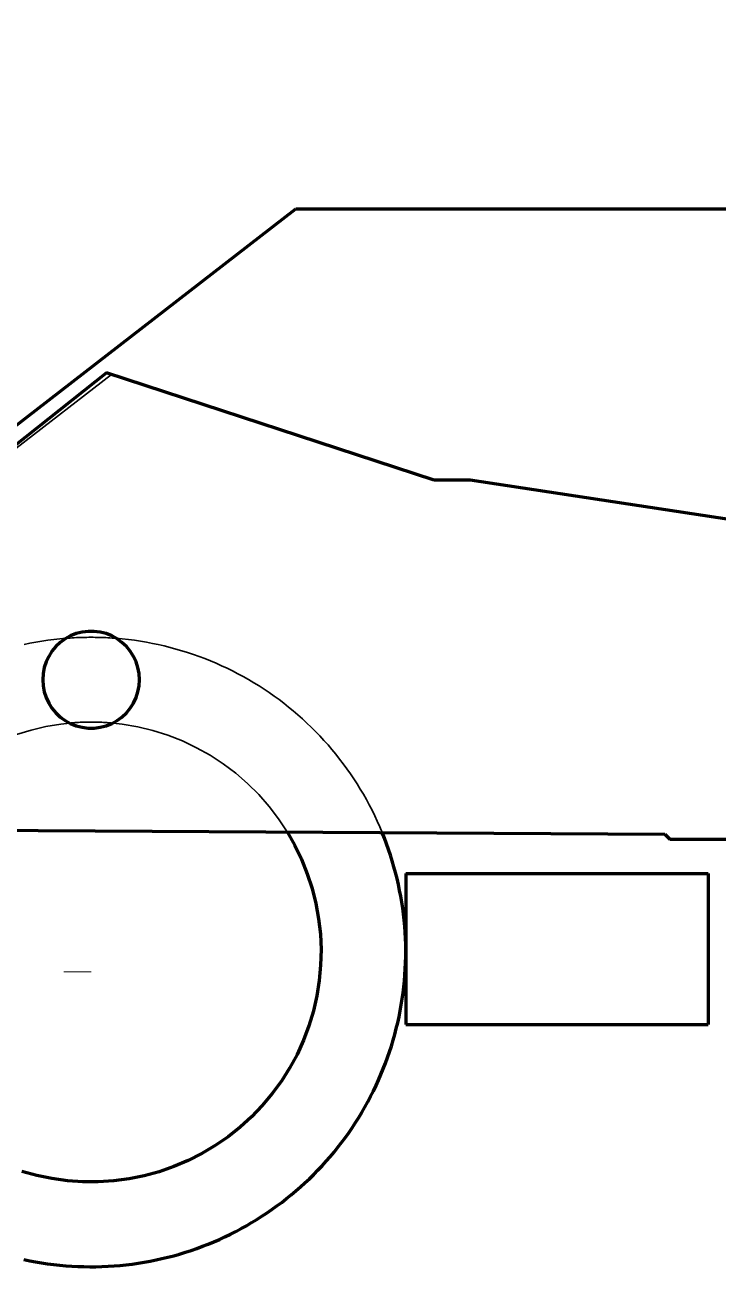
# Model space of a CAD drawing. Header units: millimetres. Extents: x 0 to 2382, y 0 to 420.
# Drawn here: x 992.86 to 1015.76, y 304.5 to 345.78 of the extents above; entities that cross this region are included whole.
import ezdxf

# ---------------------------------------------------------------- set-up
doc = ezdxf.new("R2010")
doc.units = ezdxf.units.MM
doc.linetypes.add('IRAM-E-TRAZOS', pattern=[5, 4, -1])
doc.linetypes.add('IRAM-F-TRAZO-PUNTO', pattern=[20, 15, -2, 1, -2])
for name, color, linetype, lineweight in [('01-VISIBLE', 7, 'CONTINUOUS', 70), ('02-OCULTA', 4, 'IRAM-E-TRAZOS', 35), ('03-EJE', 1, 'IRAM-F-TRAZO-PUNTO', 18), ('08-FINA', 5, 'CONTINUOUS', 18)]:
    doc.layers.add(name, color=color, linetype=linetype, lineweight=lineweight)

msp = doc.modelspace()

# ---------------------------------------------------------------- linework, layer by layer
at = {"layer": '01-VISIBLE'}
for points in [[(982.342, 324.635), (1001.812, 339.705)], [(1001.812, 339.705), (1054.403, 339.705)], [(995.552, 334.285), (984.032, 325.145)], [(1006.382, 330.735), (995.552, 334.285)], [(1007.572, 330.735), (1006.382, 330.735)], [(1024.332, 328.195), (1007.572, 330.735)], [(996.642, 324.145), (996.629, 324.346), (996.591, 324.543), (996.529, 324.734), (996.444, 324.916), (996.336, 325.085), (996.208, 325.24), (996.062, 325.378), (995.899, 325.496), (995.723, 325.593), (995.536, 325.667), (995.341, 325.717), (995.142, 325.742), (994.941, 325.742), (994.742, 325.717), (994.547, 325.667), (994.36, 325.593), (994.184, 325.496), (994.022, 325.378), (993.875, 325.24), (993.747, 325.085), (993.64, 324.916), (993.554, 324.734), (993.492, 324.543), (993.454, 324.346), (993.442, 324.145), (993.454, 323.944), (993.492, 323.747), (993.554, 323.556), (993.64, 323.374), (993.747, 323.205), (993.875, 323.05), (994.022, 322.912), (994.184, 322.794), (994.36, 322.697), (994.547, 322.623), (994.742, 322.573), (994.941, 322.548), (995.142, 322.548), (995.341, 322.573), (995.536, 322.623), (995.723, 322.697), (995.899, 322.794), (996.062, 322.912), (996.208, 323.05), (996.336, 323.205), (996.444, 323.374), (996.529, 323.556), (996.591, 323.747), (996.629, 323.944), (996.642, 324.145)], [(994.204, 325.508), (994.205, 325.509), (994.206, 325.51), (994.207, 325.51), (994.208, 325.511), (994.209, 325.511), (994.21, 325.512)], [(983.862, 319.215), (1014.002, 319.045)], [(1001.522, 319.115), (1001.775, 318.67), (1001.997, 318.209), (1002.187, 317.733), (1002.345, 317.246), (1002.47, 316.75), (1002.562, 316.246), (1002.619, 315.737), (1002.641, 315.225), (1002.629, 314.713), (1002.583, 314.203), (1002.503, 313.697), (1002.388, 313.198), (1002.24, 312.708), (1002.06, 312.229), (1001.848, 311.763), (1001.604, 311.312), (1001.331, 310.879), (1001.03, 310.465), (1000.701, 310.072), (1000.347, 309.703), (999.968, 309.358), (999.567, 309.039), (999.146, 308.748), (998.706, 308.486), (998.249, 308.255), (997.778, 308.055), (997.294, 307.886), (996.8, 307.751), (996.298, 307.65), (995.79, 307.582), (995.279, 307.549), (994.767, 307.55), (994.257, 307.586), (993.749, 307.656), (993.248, 307.76), (992.755, 307.897)], [(992.816, 304.986), (993.012, 304.945), (993.209, 304.908), (993.406, 304.874), (993.604, 304.845), (993.803, 304.819), (994.002, 304.797), (994.202, 304.779), (994.401, 304.765), (994.601, 304.754), (994.802, 304.748), (995.002, 304.745), (995.202, 304.746), (995.402, 304.751), (995.602, 304.76), (995.802, 304.773), (996.002, 304.789), (996.201, 304.81), (996.4, 304.834), (996.598, 304.862), (996.796, 304.894), (996.993, 304.93), (997.19, 304.969), (997.385, 305.012), (997.58, 305.059), (997.774, 305.11), (997.966, 305.165), (998.158, 305.223), (998.349, 305.285), (998.538, 305.35), (998.726, 305.419), (998.912, 305.492), (999.098, 305.569), (999.281, 305.648), (999.463, 305.732), (999.644, 305.819), (999.823, 305.909), (1000, 306.003), (1000.175, 306.1), (1000.348, 306.201), (1000.519, 306.304), (1000.689, 306.412), (1000.856, 306.522), (1001.021, 306.635), (1001.183, 306.752), (1001.344, 306.872), (1001.502, 306.995), (1001.658, 307.121), (1001.811, 307.25), (1001.962, 307.382), (1002.11, 307.516), (1002.256, 307.654), (1002.399, 307.794), (1002.539, 307.937), (1002.676, 308.083), (1002.811, 308.231), (1002.943, 308.382), (1003.071, 308.536), (1003.197, 308.692), (1003.32, 308.85), (1003.44, 309.01), (1003.556, 309.173), (1003.67, 309.338), (1003.78, 309.506), (1003.887, 309.675), (1003.991, 309.846), (1004.091, 310.02), (1004.188, 310.195), (1004.282, 310.372), (1004.372, 310.551), (1004.459, 310.731), (1004.542, 310.913), (1004.622, 311.097), (1004.698, 311.282), (1004.77, 311.469), (1004.839, 311.657), (1004.905, 311.846), (1004.966, 312.037), (1005.024, 312.229), (1005.079, 312.422), (1005.129, 312.615), (1005.176, 312.81), (1005.219, 313.006), (1005.259, 313.202), (1005.294, 313.399), (1005.326, 313.597), (1005.354, 313.795), (1005.378, 313.994), (1005.398, 314.193), (1005.414, 314.393), (1005.427, 314.593), (1005.436, 314.793), (1005.441, 314.993), (1005.442, 315.194), (1005.439, 315.394), (1005.432, 315.594), (1005.421, 315.794), (1005.407, 315.994), (1005.389, 316.193), (1005.367, 316.392), (1005.341, 316.591), (1005.311, 316.789), (1005.277, 316.987), (1005.24, 317.183), (1005.199, 317.379), (1005.154, 317.575), (1005.105, 317.769), (1005.053, 317.962), (1004.997, 318.154), (1004.937, 318.346), (1004.873, 318.536), (1004.806, 318.724), (1004.736, 318.912), (1004.661, 319.098)], [(1014.002, 319.045), (1014.172, 318.875)], [(1014.172, 318.875), (1017.562, 318.875)], [(1005.442, 317.745), (1015.442, 317.745)], [(1005.442, 317.745), (1005.442, 317.245), (1005.442, 316.745), (1005.442, 316.245), (1005.442, 315.745), (1005.442, 315.245), (1005.442, 314.745), (1005.442, 314.245), (1005.442, 313.745), (1005.442, 313.245), (1005.442, 312.745)], [(1015.442, 317.745), (1015.442, 317.245), (1015.442, 316.745), (1015.442, 316.245), (1015.442, 315.745), (1015.442, 315.245), (1015.442, 314.745), (1015.442, 314.245), (1015.442, 313.745), (1015.442, 313.245), (1015.442, 312.745)], [(1005.442, 312.745), (1015.442, 312.745)]]:
    msp.add_lwpolyline(points, dxfattribs=at)
at = {"layer": '02-OCULTA'}
for points in [[(982.342, 324.635), (1001.812, 339.705)], [(1001.812, 339.705), (1054.403, 339.705)], [(995.552, 334.285), (984.032, 325.145)], [(986.061, 326.755), (995.552, 334.285)], [(986.061, 326.755), (995.552, 334.285)], [(995.719, 334.23), (986.061, 326.755)], [(995.719, 334.23), (986.061, 326.755)], [(1006.382, 330.735), (995.552, 334.285)], [(995.552, 334.285), (995.719, 334.23)], [(995.552, 334.285), (995.719, 334.23)], [(1007.572, 330.735), (1006.382, 330.735)], [(1024.332, 328.195), (1007.572, 330.735)], [(996.642, 324.145), (996.629, 324.346), (996.591, 324.543), (996.529, 324.734), (996.444, 324.916), (996.336, 325.085), (996.208, 325.24), (996.062, 325.378), (995.899, 325.496), (995.723, 325.593), (995.536, 325.667), (995.341, 325.717), (995.142, 325.742), (994.941, 325.742), (994.742, 325.717), (994.547, 325.667), (994.36, 325.593), (994.184, 325.496), (994.022, 325.378), (993.875, 325.24), (993.747, 325.085), (993.64, 324.916), (993.554, 324.734), (993.492, 324.543), (993.454, 324.346), (993.442, 324.145), (993.454, 323.944), (993.492, 323.747), (993.554, 323.556), (993.64, 323.374), (993.747, 323.205), (993.875, 323.05), (994.022, 322.912), (994.184, 322.794), (994.36, 322.697), (994.547, 322.623), (994.742, 322.573), (994.941, 322.548), (995.142, 322.548), (995.341, 322.573), (995.536, 322.623), (995.723, 322.697), (995.899, 322.794), (996.062, 322.912), (996.208, 323.05), (996.336, 323.205), (996.444, 323.374), (996.529, 323.556), (996.591, 323.747), (996.629, 323.944), (996.642, 324.145)], [(996.642, 324.145), (996.629, 324.346), (996.591, 324.543), (996.529, 324.734), (996.444, 324.916), (996.336, 325.085), (996.208, 325.24), (996.062, 325.378), (995.899, 325.496), (995.723, 325.593), (995.536, 325.667), (995.341, 325.717), (995.142, 325.742), (994.941, 325.742), (994.742, 325.717), (994.547, 325.667), (994.36, 325.593), (994.184, 325.496), (994.022, 325.378), (993.875, 325.24), (993.747, 325.085), (993.64, 324.916), (993.554, 324.734), (993.492, 324.543), (993.454, 324.346), (993.442, 324.145), (993.454, 323.944), (993.492, 323.747), (993.554, 323.556), (993.64, 323.374), (993.747, 323.205), (993.875, 323.05), (994.022, 322.912), (994.184, 322.794), (994.36, 322.697), (994.547, 322.623), (994.742, 322.573), (994.941, 322.548), (995.142, 322.548), (995.341, 322.573), (995.536, 322.623), (995.723, 322.697), (995.899, 322.794), (996.062, 322.912), (996.208, 323.05), (996.336, 323.205), (996.444, 323.374), (996.529, 323.556), (996.591, 323.747), (996.629, 323.944), (996.642, 324.145)], [(995.042, 325.745), (994.969, 325.743), (994.896, 325.738), (994.824, 325.73), (994.752, 325.718), (994.68, 325.704), (994.61, 325.686), (994.54, 325.664), (994.471, 325.64), (994.404, 325.612), (994.338, 325.582), (994.273, 325.548), (994.21, 325.512)], [(995.874, 325.512), (995.811, 325.548), (995.746, 325.582), (995.68, 325.612), (995.612, 325.64), (995.543, 325.664), (995.474, 325.686), (995.403, 325.704), (995.332, 325.718), (995.26, 325.73), (995.187, 325.738), (995.115, 325.743), (995.042, 325.745)], [(994.21, 325.512), (994.01, 325.494), (993.812, 325.472), (993.613, 325.446), (993.415, 325.417), (993.218, 325.384), (993.021, 325.347), (992.826, 325.306)], [(994.331, 322.712), (993.877, 323.048), (993.568, 323.522), (993.443, 324.073), (993.518, 324.633), (993.783, 325.132), (994.204, 325.508)], [(995.042, 325.545), (994.972, 325.545), (994.903, 325.544), (994.833, 325.543), (994.764, 325.541), (994.695, 325.539), (994.625, 325.537), (994.556, 325.534), (994.487, 325.53), (994.417, 325.526), (994.348, 325.522), (994.279, 325.517), (994.21, 325.512)], [(995.874, 325.512), (995.804, 325.517), (995.735, 325.522), (995.666, 325.526), (995.597, 325.53), (995.527, 325.534), (995.458, 325.537), (995.389, 325.539), (995.319, 325.541), (995.25, 325.543), (995.18, 325.544), (995.111, 325.545), (995.042, 325.545)], [(995.753, 322.712), (996.207, 323.049), (996.516, 323.524), (996.64, 324.076), (996.564, 324.637), (996.298, 325.136), (995.874, 325.512)], [(1004.661, 319.098), (1004.583, 319.283), (1004.501, 319.466), (1004.416, 319.648), (1004.328, 319.828), (1004.235, 320.007), (1004.14, 320.183), (1004.041, 320.358), (1003.938, 320.531), (1003.833, 320.702), (1003.724, 320.871), (1003.612, 321.037), (1003.496, 321.202), (1003.378, 321.364), (1003.256, 321.523), (1003.131, 321.681), (1003.004, 321.836), (1002.873, 321.988), (1002.739, 322.138), (1002.603, 322.286), (1002.463, 322.43), (1002.321, 322.572), (1002.177, 322.712), (1002.029, 322.848), (1001.879, 322.981), (1001.726, 323.112), (1001.571, 323.24), (1001.414, 323.364), (1001.254, 323.486), (1001.092, 323.604), (1000.927, 323.719), (1000.76, 323.832), (1000.592, 323.94), (1000.421, 324.046), (1000.248, 324.148), (1000.073, 324.247), (999.896, 324.342), (999.718, 324.434), (999.538, 324.523), (999.356, 324.608), (999.172, 324.69), (998.987, 324.768), (998.8, 324.842), (998.612, 324.913), (998.423, 324.98), (998.233, 325.043), (998.041, 325.103), (997.848, 325.159), (997.654, 325.212), (997.459, 325.26), (997.263, 325.305), (997.067, 325.346), (996.869, 325.383), (996.671, 325.417), (996.473, 325.446), (996.273, 325.472), (996.074, 325.494), (995.874, 325.512)], [(992.576, 322.334), (993.056, 322.481), (993.545, 322.596), (994.04, 322.679), (994.54, 322.728), (995.042, 322.745)], [(995.042, 322.745), (994.982, 322.745), (994.923, 322.744), (994.864, 322.743), (994.804, 322.741), (994.745, 322.739), (994.686, 322.737), (994.627, 322.734), (994.567, 322.73), (994.508, 322.726), (994.449, 322.722), (994.39, 322.717), (994.331, 322.712)], [(994.331, 322.712), (994.443, 322.661), (994.558, 322.62), (994.677, 322.587), (994.797, 322.564), (994.919, 322.55), (995.042, 322.545), (995.164, 322.55), (995.286, 322.564), (995.407, 322.587), (995.525, 322.62), (995.641, 322.661), (995.753, 322.712)], [(995.753, 322.712), (995.694, 322.717), (995.634, 322.722), (995.575, 322.726), (995.516, 322.73), (995.457, 322.734), (995.398, 322.737), (995.338, 322.739), (995.279, 322.741), (995.22, 322.743), (995.16, 322.744), (995.101, 322.745), (995.042, 322.745)], [(995.042, 322.745), (995.559, 322.727), (996.073, 322.675), (996.583, 322.587), (997.086, 322.465), (997.579, 322.309), (998.06, 322.12), (998.528, 321.898), (998.979, 321.646), (999.412, 321.363), (999.825, 321.051), (1000.216, 320.712), (1000.582, 320.347), (1000.923, 319.958), (1001.237, 319.547), (1001.522, 319.115)], [(983.862, 319.215), (1014.002, 319.045)], [(1014.002, 319.045), (1014.172, 318.875)], [(1014.172, 318.875), (1017.562, 318.875)], [(1005.442, 312.745), (1005.442, 313.245), (1005.442, 313.745), (1005.442, 314.245), (1005.442, 314.745), (1005.442, 315.245), (1005.442, 315.745), (1005.442, 316.245), (1005.442, 316.745), (1005.442, 317.245), (1005.442, 317.745)], [(1015.442, 312.745), (1015.442, 313.245), (1015.442, 313.745), (1015.442, 314.245), (1015.442, 314.745), (1015.442, 315.245), (1015.442, 315.745), (1015.442, 316.245), (1015.442, 316.745), (1015.442, 317.245), (1015.442, 317.745)]]:
    msp.add_lwpolyline(points, dxfattribs=at)
at = {"layer": '03-EJE'}
msp.add_lwpolyline([(934.142, 314.495), (995.042, 314.495)], dxfattribs=at)
at = {"layer": '08-FINA'}
msp.add_circle((990.667, 325.75), 65.25, dxfattribs=at)

doc.saveas('drawing.dxf')
